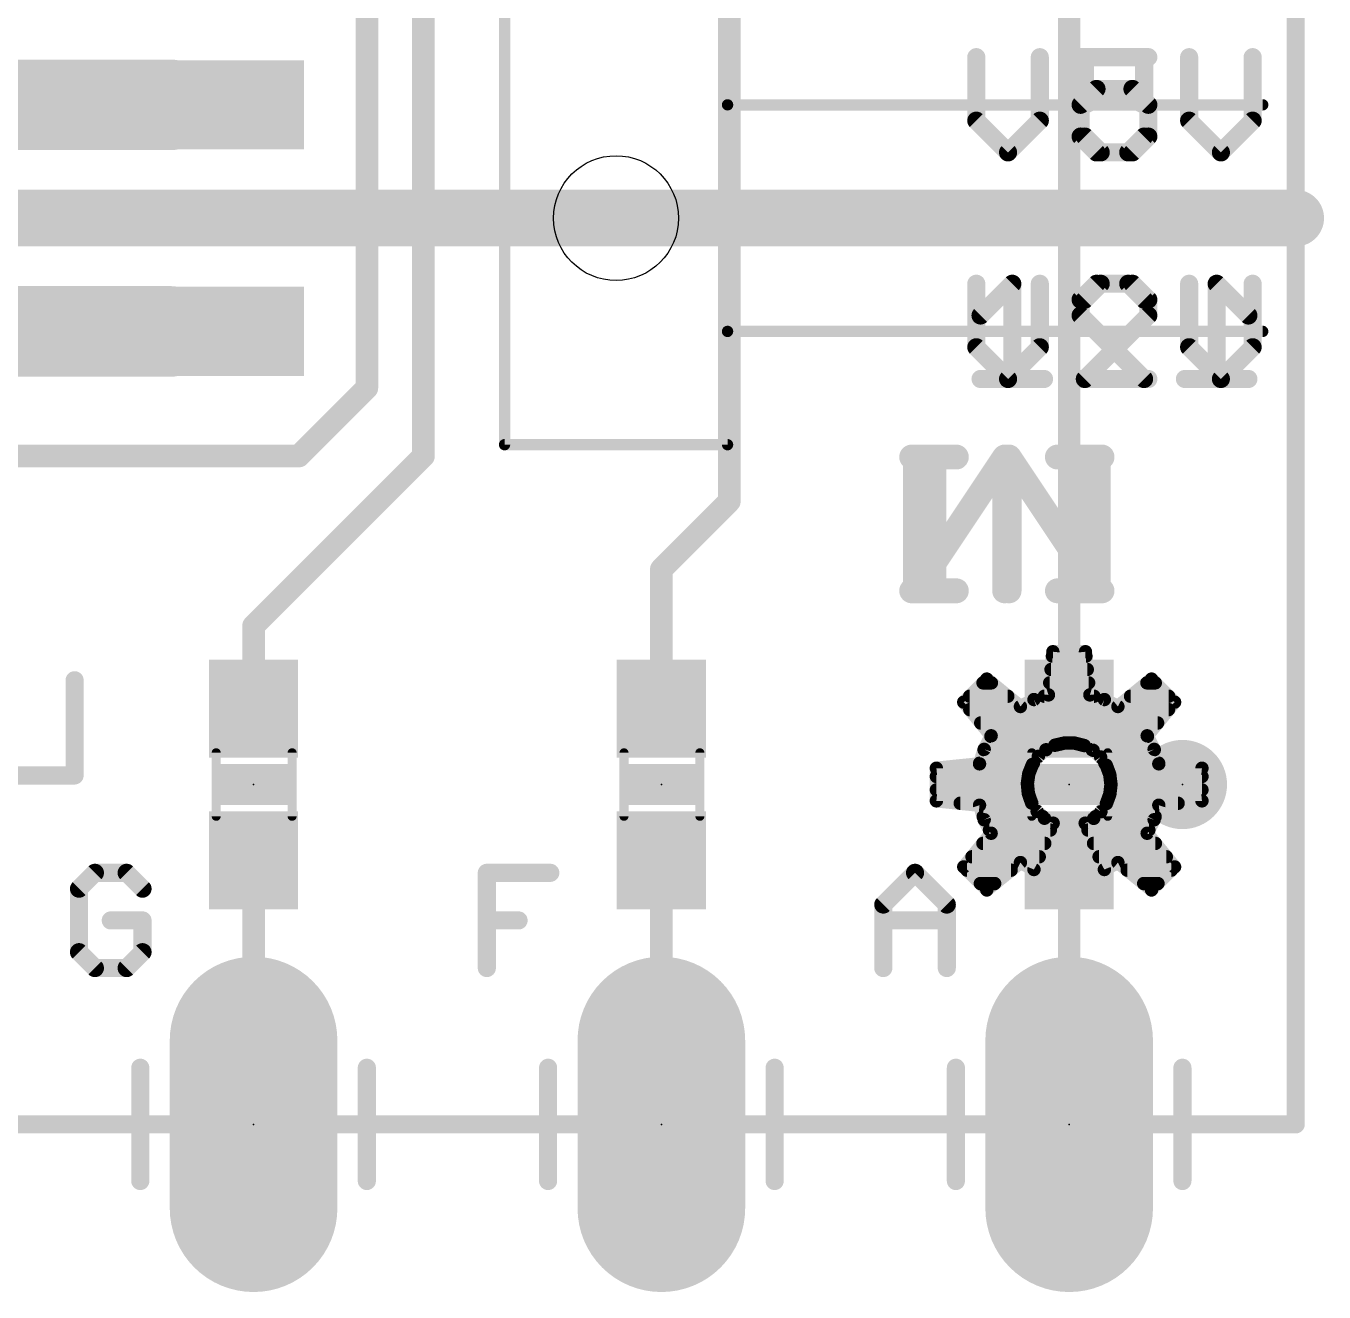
# Model space of a CAD drawing. Extents: x -27 to 80, y -18 to 25.
# Drawn here: x 31.48 to 46.04, y -1.88 to 12.31 of the extents above; entities that cross this region are included whole.
import ezdxf

# ---------------------------------------------------------------- set-up
doc = ezdxf.new("R2010")
doc.units = 0
for name, color, linetype in [('1', 12, 'CONTINUOUS'), ('17', 110, 'CONTINUOUS'), ('20', 53, 'CONTINUOUS'), ('21', 41, 'CONTINUOUS'), ('22', 40, 'CONTINUOUS'), ('23', 53, 'CONTINUOUS'), ('24', 53, 'CONTINUOUS'), ('51', 53, 'CONTINUOUS')]:
    doc.layers.add(name, color=color, linetype=linetype)

# ---------------------------------------------------------------- blocks, each defined once
blk = doc.blocks.new('PIE')
at = {"const_width": 0.5}
blk.add_lwpolyline([(0, -0.25, 1), (0, 0.25, 1), (0, -0.25)], format="xyb", dxfattribs=at)
blk = doc.blocks.new('RECT')
blk.add_solid([(-0.5, -0.5), (0.5, -0.5), (-0.5, 0.5), (0.5, 0.5)])
blk = doc.blocks.new('LONGP100')
at = {"const_width": 1}
blk.add_lwpolyline([(-0.5, 0), (0.5, 0)], dxfattribs=at)
at = {"const_width": 0.5}
for points in [[(-0.5, 0.25, 1), (-0.5, -0.25)], [(0.5, -0.25, 1), (0.5, 0.25)]]:
    blk.add_lwpolyline(points, format="xyb", dxfattribs=at)

msp = doc.modelspace()

# ---------------------------------------------------------------- linework, layer by layer
at = {"layer": '1'}
for points, const_width in [([(39.37, 16.51), (39.37, 6.985)], 0.254), ([(43.18, 16.51), (43.18, 4.66)], 0.254), ([(35.941, 14.859), (35.941, 7.493)], 0.254), ([(35.306, 14.351), (35.306, 8.255)], 0.254), ([(33.1, 11.43), (30.48, 11.43)], 1.016), ([(33.1, 8.89), (24.765, 8.89)], 1.016), ([(35.306, 8.255), (34.544, 7.493)], 0.254), ([(34.544, 7.493), (30.861, 7.493)], 0.254), ([(35.941, 7.493), (34.036, 5.588)], 0.254), ([(39.37, 6.985), (38.608, 6.223)], 0.254), ([(38.608, 4.66), (38.608, 6.223)], 0.254), ([(34.036, 4.66), (34.036, 5.588)], 0.254), ([(34.036, 2.96), (34.036, 0)], 0.254), ([(38.608, 2.96), (38.608, 0)], 0.254), ([(43.18, 2.96), (43.18, 0)], 0.254)]:
    msp.add_lwpolyline(points, dxfattribs=dict(at, const_width=const_width))
for points, const_width in [([(33.1, 11.176, 1), (33.1, 11.684)], 0.508), ([(33.1, 8.636, 1), (33.1, 9.144)], 0.508), ([(35.2425, 8.255, 1), (35.3695, 8.255)], 0.127), ([(35.3509, 8.2101, 1), (35.2611, 8.2999)], 0.127), ([(34.4991, 7.5379, 1), (34.5889, 7.4481)], 0.127), ([(34.544, 7.4295, 1), (34.544, 7.5565)], 0.127), ([(35.9859, 7.4481, 1), (35.8961, 7.5379)], 0.127), ([(35.8775, 7.493, 1), (36.0045, 7.493)], 0.127), ([(39.3065, 6.985, 1), (39.4335, 6.985)], 0.127), ([(39.4149, 6.9401, 1), (39.3251, 7.0299)], 0.127), ([(38.6715, 6.223, 1), (38.5445, 6.223)], 0.127), ([(38.5631, 6.2679, 1), (38.6529, 6.1781)], 0.127), ([(34.0995, 5.588, 1), (33.9725, 5.588)], 0.127), ([(33.9911, 5.6329, 1), (34.0809, 5.5431)], 0.127), ([(33.9725, 4.66, 1), (34.0995, 4.66)], 0.127), ([(38.5445, 4.66, 1), (38.6715, 4.66)], 0.127), ([(43.1165, 4.66, 1), (43.2435, 4.66)], 0.127), ([(34.0995, 2.96, 1), (33.9725, 2.96)], 0.127), ([(38.6715, 2.96, 1), (38.5445, 2.96)], 0.127), ([(43.2435, 2.96, 1), (43.1165, 2.96)], 0.127), ([(33.9725, 0, 1), (34.0995, 0)], 0.127), ([(38.5445, 0, 1), (38.6715, 0)], 0.127), ([(43.1165, 0, 1), (43.2435, 0)], 0.127)]:
    msp.add_lwpolyline(points, format="xyb", dxfattribs=dict(at, const_width=const_width))
at = {"layer": '20', "const_width": 0.2032}
for points in [[(45.72, 22.86), (45.72, 0)], [(45.72, 0), (0, 0)]]:
    msp.add_lwpolyline(points, dxfattribs=at)
at = {"layer": '20', "const_width": 0.1016}
for points in [[(45.6692, 0, 1), (45.7708, 0)], [(45.72, -0.0508, 1), (45.72, 0.0508)]]:
    msp.add_lwpolyline(points, format="xyb", dxfattribs=at)
at = {"layer": '20'}
msp.add_circle((38.1, 10.16), 0.7, dxfattribs=at)
at = {"layer": '21'}
for points, const_width in [([(44.0676, 11.9643), (43.3558, 11.9643)], 0.2032), ([(43.3558, 11.9643), (43.3558, 11.4305)], 0.2032), ([(44.5252, 11.9643), (44.5252, 11.2525)], 0.2032), ([(45.237, 11.2525), (45.237, 11.9643)], 0.2032), ([(43.3558, 11.4305), (43.7117, 11.6084)], 0.2032), ([(43.7117, 11.6084), (43.8897, 11.6084)], 0.2032), ([(43.8897, 11.6084), (44.0676, 11.4305)], 0.2032), ([(44.0676, 11.4305), (44.0676, 11.0746)], 0.2032), ([(44.5252, 11.2525), (44.8811, 10.8966)], 0.2032), ([(44.8811, 10.8966), (45.237, 11.2525)], 0.2032), ([(43.5338, 10.8966), (43.3558, 11.0746)], 0.2032), ([(44.0676, 11.0746), (43.8897, 10.8966)], 0.2032), ([(43.8897, 10.8966), (43.5338, 10.8966)], 0.2032), ([(42.1864, 9.0684), (42.5423, 9.4243)], 0.2032), ([(42.5423, 9.4243), (42.5423, 8.3566)], 0.2032), ([(43.5338, 9.4243), (43.3558, 9.2464)], 0.2032), ([(43.8897, 9.4243), (43.5338, 9.4243)], 0.2032), ([(44.0676, 9.2464), (43.8897, 9.4243)], 0.2032), ([(44.5252, 9.4243), (44.5252, 8.7125)], 0.2032), ([(45.237, 8.7125), (45.237, 9.4243)], 0.2032), ([(44.0676, 9.0684), (44.0676, 9.2464)], 0.2032), ([(43.3558, 8.3566), (44.0676, 9.0684)], 0.2032), ([(44.5252, 8.7125), (44.8811, 8.3566)], 0.2032), ([(44.8811, 8.3566), (45.237, 8.7125)], 0.2032), ([(42.1864, 8.3566), (42.8982, 8.3566)], 0.2032), ([(44.0676, 8.3566), (43.3558, 8.3566)], 0.2032), ([(41.4147, 7.4816), (41.9147, 7.4816)], 0.2794), ([(41.6647, 5.9817), (41.6647, 7.4816)], 0.2794), ([(42.5061, 5.9817), (42.5061, 7.4816)], 0.2794), ([(42.5061, 7.4816), (43.5061, 5.9817)], 0.2794), ([(43.5061, 5.9817), (43.5061, 7.4816)], 0.2794), ([(41.4147, 5.9817), (41.9147, 5.9817)], 0.2794), ([(32.2572, 2.8203), (32.0792, 2.6424)], 0.2032), ([(32.6131, 2.8203), (32.2572, 2.8203)], 0.2032), ([(32.791, 2.6424), (32.6131, 2.8203)], 0.2032), ([(36.6512, 1.7526), (36.6512, 2.8203)], 0.2032), ([(36.6512, 2.8203), (37.363, 2.8203)], 0.2032), ([(41.0962, 2.4644), (41.4521, 2.8203)], 0.2032), ([(41.4521, 2.8203), (41.808, 2.4644)], 0.2032), ([(32.0792, 2.6424), (32.0792, 1.9305)], 0.2032), ([(41.0962, 1.7526), (41.0962, 2.4644)], 0.2032), ([(41.808, 2.4644), (41.808, 1.7526)], 0.2032), ([(32.791, 2.2865), (32.4351, 2.2865)], 0.2032), ([(32.791, 1.9305), (32.791, 2.2865)], 0.2032), ([(36.6512, 2.2865), (37.0071, 2.2865)], 0.2032), ([(41.0962, 2.2865), (41.808, 2.2865)], 0.2032), ([(32.0792, 1.9305), (32.2572, 1.7526)], 0.2032), ([(32.6131, 1.7526), (32.791, 1.9305)], 0.2032), ([(32.2572, 1.7526), (32.6131, 1.7526)], 0.2032), ([(32.766, -0.635), (32.766, 0.635)], 0.2032), ([(35.306, -0.635), (35.306, 0.635)], 0.2032), ([(37.338, -0.635), (37.338, 0.635)], 0.2032), ([(39.878, -0.635), (39.878, 0.635)], 0.2032), ([(41.91, -0.635), (41.91, 0.635)], 0.2032), ([(44.45, -0.635), (44.45, 0.635)], 0.2032)]:
    msp.add_lwpolyline(points, dxfattribs=dict(at, const_width=const_width))
for points, const_width in [([(43.3558, 12.0151, 1), (43.3558, 11.9135)], 0.1016), ([(43.4066, 11.9643, 1), (43.305, 11.9643)], 0.1016), ([(44.0676, 11.9135, 1), (44.0676, 12.0151)], 0.1016), ([(44.576, 11.9643, 1), (44.4744, 11.9643)], 0.1016), ([(45.2878, 11.9643, 1), (45.1862, 11.9643)], 0.1016), ([(43.7117, 11.6592, 1), (43.7117, 11.5576)], 0.1016), ([(43.7344, 11.563, 1), (43.689, 11.6538)], 0.1016), ([(43.9256, 11.6443, 1), (43.8537, 11.5725)], 0.1016), ([(43.8897, 11.5576, 1), (43.8897, 11.6592)], 0.1016), ([(43.3331, 11.4759, 1), (43.3785, 11.385)], 0.1016), ([(44.1184, 11.4305, 1), (44.0168, 11.4305)], 0.1016), ([(44.0317, 11.3945, 1), (44.1035, 11.4664)], 0.1016), ([(43.305, 11.4305, 1), (43.4066, 11.4305)], 0.1016), ([(44.5611, 11.2884, 1), (44.4893, 11.2166)], 0.1016), ([(45.2729, 11.2166, 1), (45.2011, 11.2884)], 0.1016), ([(44.4744, 11.2525, 1), (44.576, 11.2525)], 0.1016), ([(45.1862, 11.2525, 1), (45.2878, 11.2525)], 0.1016), ([(43.3917, 11.1105, 1), (43.3199, 11.0386)], 0.1016), ([(44.0168, 11.0746, 1), (44.1184, 11.0746)], 0.1016), ([(44.1035, 11.0386, 1), (44.0317, 11.1105)], 0.1016), ([(43.5338, 10.9474, 1), (43.5338, 10.8458)], 0.1016), ([(43.4978, 10.8607, 1), (43.5697, 10.9325)], 0.1016), ([(43.8537, 10.9325, 1), (43.9256, 10.8607)], 0.1016), ([(43.8897, 10.8458, 1), (43.8897, 10.9474)], 0.1016), ([(44.8452, 10.9325, 1), (44.917, 10.8607)], 0.1016), ([(44.8452, 10.8607, 1), (44.917, 10.9325)], 0.1016), ([(42.5931, 9.4243, 1), (42.4915, 9.4243)], 0.1016), ([(42.5782, 9.3884, 1), (42.5064, 9.4602)], 0.1016), ([(43.5338, 9.4751, 1), (43.5338, 9.3735)], 0.1016), ([(43.5697, 9.3884, 1), (43.4978, 9.4602)], 0.1016), ([(43.9256, 9.4602, 1), (43.8537, 9.3884)], 0.1016), ([(43.8897, 9.3735, 1), (43.8897, 9.4751)], 0.1016), ([(44.576, 9.4243, 1), (44.4744, 9.4243)], 0.1016), ([(45.2878, 9.4243, 1), (45.1862, 9.4243)], 0.1016), ([(43.3199, 9.2823, 1), (43.3917, 9.2104)], 0.1016), ([(44.1184, 9.2464, 1), (44.0168, 9.2464)], 0.1016), ([(44.0317, 9.2104, 1), (44.1035, 9.2823)], 0.1016), ([(44.1035, 9.0325, 1), (44.0317, 9.1043)], 0.1016), ([(42.1505, 9.1043, 1), (42.2223, 9.0325)], 0.1016), ([(44.0168, 9.0684, 1), (44.1184, 9.0684)], 0.1016), ([(44.5611, 8.7484, 1), (44.4893, 8.6766)], 0.1016), ([(44.4744, 8.7125, 1), (44.576, 8.7125)], 0.1016), ([(45.1862, 8.7125, 1), (45.2878, 8.7125)], 0.1016), ([(45.2729, 8.6766, 1), (45.2011, 8.7484)], 0.1016), ([(42.1864, 8.4074, 1), (42.1864, 8.3058)], 0.1016), ([(42.8982, 8.3058, 1), (42.8982, 8.4074)], 0.1016), ([(43.3558, 8.4074, 1), (43.3558, 8.3058)], 0.1016), ([(43.3199, 8.3925, 1), (43.3917, 8.3207)], 0.1016), ([(44.0676, 8.3058, 1), (44.0676, 8.4074)], 0.1016), ([(44.8452, 8.3925, 1), (44.917, 8.3207)], 0.1016), ([(44.8452, 8.3207, 1), (44.917, 8.3925)], 0.1016), ([(42.4915, 8.3566, 1), (42.5931, 8.3566)], 0.1016), ([(41.4147, 7.5514, 1), (41.4147, 7.4117)], 0.1397), ([(41.7345, 7.4816, 1), (41.5948, 7.4816)], 0.1397), ([(41.9147, 7.4117, 1), (41.9147, 7.5514)], 0.1397), ([(42.5643, 7.5203, 1), (42.448, 7.4428)], 0.1397), ([(42.576, 7.4816, 1), (42.4363, 7.4816)], 0.1397), ([(43.5759, 7.4816, 1), (43.4362, 7.4816)], 0.1397), ([(41.4147, 6.0515, 1), (41.4147, 5.9119)], 0.1397), ([(41.9147, 5.9119, 1), (41.9147, 6.0515)], 0.1397), ([(41.5948, 5.9817, 1), (41.7345, 5.9817)], 0.1397), ([(42.4363, 5.9817, 1), (42.576, 5.9817)], 0.1397), ([(43.4362, 5.9817, 1), (43.5759, 5.9817)], 0.1397), ([(43.4479, 5.943, 1), (43.5642, 6.0204)], 0.1397), ([(32.2572, 2.8711, 1), (32.2572, 2.7695)], 0.1016), ([(32.2931, 2.7844, 1), (32.2212, 2.8562)], 0.1016), ([(32.649, 2.8562, 1), (32.5771, 2.7844)], 0.1016), ([(32.6131, 2.7695, 1), (32.6131, 2.8711)], 0.1016), ([(36.702, 2.8203, 1), (36.6004, 2.8203)], 0.1016), ([(36.6512, 2.8711, 1), (36.6512, 2.7695)], 0.1016), ([(37.363, 2.7695, 1), (37.363, 2.8711)], 0.1016), ([(41.488, 2.8562, 1), (41.4162, 2.7844)], 0.1016), ([(41.488, 2.7844, 1), (41.4162, 2.8562)], 0.1016), ([(32.13, 2.6424, 1), (32.0284, 2.6424)], 0.1016), ([(32.0433, 2.6783, 1), (32.1151, 2.6064)], 0.1016), ([(32.7551, 2.6064, 1), (32.8269, 2.6783)], 0.1016), ([(41.147, 2.4644, 1), (41.0454, 2.4644)], 0.1016), ([(41.0603, 2.5003, 1), (41.1321, 2.4285)], 0.1016), ([(41.8588, 2.4644, 1), (41.7572, 2.4644)], 0.1016), ([(41.7721, 2.4285, 1), (41.8439, 2.5003)], 0.1016), ([(32.4351, 2.3373, 1), (32.4351, 2.2357)], 0.1016), ([(32.8418, 2.2865, 1), (32.7402, 2.2865)], 0.1016), ([(32.791, 2.2357, 1), (32.791, 2.3373)], 0.1016), ([(36.6512, 2.3373, 1), (36.6512, 2.2357)], 0.1016), ([(37.0071, 2.2357, 1), (37.0071, 2.3373)], 0.1016), ([(41.0962, 2.3373, 1), (41.0962, 2.2357)], 0.1016), ([(41.808, 2.2357, 1), (41.808, 2.3373)], 0.1016), ([(32.1151, 1.9665, 1), (32.0433, 1.8946)], 0.1016), ([(32.0284, 1.9305, 1), (32.13, 1.9305)], 0.1016), ([(32.7402, 1.9305, 1), (32.8418, 1.9305)], 0.1016), ([(32.8269, 1.8946, 1), (32.7551, 1.9665)], 0.1016), ([(32.2572, 1.8034, 1), (32.2572, 1.7018)], 0.1016), ([(32.2212, 1.7167, 1), (32.2931, 1.7885)], 0.1016), ([(32.5771, 1.7885, 1), (32.649, 1.7167)], 0.1016), ([(32.6131, 1.7018, 1), (32.6131, 1.8034)], 0.1016), ([(36.6004, 1.7526, 1), (36.702, 1.7526)], 0.1016), ([(41.0454, 1.7526, 1), (41.147, 1.7526)], 0.1016), ([(41.7572, 1.7526, 1), (41.8588, 1.7526)], 0.1016), ([(32.8168, 0.635, 1), (32.7152, 0.635)], 0.1016), ([(35.3568, 0.635, 1), (35.2552, 0.635)], 0.1016), ([(37.3888, 0.635, 1), (37.2872, 0.635)], 0.1016), ([(39.9288, 0.635, 1), (39.8272, 0.635)], 0.1016), ([(41.9608, 0.635, 1), (41.8592, 0.635)], 0.1016), ([(44.5008, 0.635, 1), (44.3992, 0.635)], 0.1016), ([(32.7152, -0.635, 1), (32.8168, -0.635)], 0.1016), ([(35.2552, -0.635, 1), (35.3568, -0.635)], 0.1016), ([(37.2872, -0.635, 1), (37.3888, -0.635)], 0.1016), ([(39.8272, -0.635, 1), (39.9288, -0.635)], 0.1016), ([(41.8592, -0.635, 1), (41.9608, -0.635)], 0.1016), ([(44.3992, -0.635, 1), (44.5008, -0.635)], 0.1016)]:
    msp.add_lwpolyline(points, format="xyb", dxfattribs=dict(at, const_width=const_width))
at = {"layer": '22'}
for points, const_width in [([(42.139, 11.2525), (42.139, 11.9643)], 0.2032), ([(42.8508, 11.9643), (42.8508, 11.2525)], 0.2032), ([(43.3084, 11.9643), (44.0202, 11.9643)], 0.2032), ([(44.0202, 11.9643), (44.0202, 11.4305)], 0.2032), ([(43.4863, 11.6084), (43.3084, 11.4305)], 0.2032), ([(43.6643, 11.6084), (43.4863, 11.6084)], 0.2032), ([(44.0202, 11.4305), (43.6643, 11.6084)], 0.2032), ([(43.3084, 11.4305), (43.3084, 11.0746)], 0.2032), ([(42.4949, 10.8966), (42.139, 11.2525)], 0.2032), ([(42.8508, 11.2525), (42.4949, 10.8966)], 0.2032), ([(43.3084, 11.0746), (43.4863, 10.8966)], 0.2032), ([(43.8422, 10.8966), (44.0202, 11.0746)], 0.2032), ([(43.4863, 10.8966), (43.8422, 10.8966)], 0.2032), ([(42.139, 8.7125), (42.139, 9.4243)], 0.2032), ([(42.8508, 9.4243), (42.8508, 8.7125)], 0.2032), ([(43.3084, 9.2464), (43.4863, 9.4243)], 0.2032), ([(43.4863, 9.4243), (43.8422, 9.4243)], 0.2032), ([(43.8422, 9.4243), (44.0202, 9.2464)], 0.2032), ([(45.1896, 9.0684), (44.8337, 9.4243)], 0.2032), ([(44.8337, 9.4243), (44.8337, 8.3566)], 0.2032), ([(43.3084, 9.0684), (43.3084, 9.2464)], 0.2032), ([(44.0202, 8.3566), (43.3084, 9.0684)], 0.2032), ([(42.4949, 8.3566), (42.139, 8.7125)], 0.2032), ([(42.8508, 8.7125), (42.4949, 8.3566)], 0.2032), ([(43.3084, 8.3566), (44.0202, 8.3566)], 0.2032), ([(45.1896, 8.3566), (44.4778, 8.3566)], 0.2032), ([(42.4569, 7.4816), (41.4569, 5.9817)], 0.2794), ([(41.4569, 5.9817), (41.4569, 7.4816)], 0.2794), ([(42.4569, 5.9817), (42.4569, 7.4816)], 0.2794), ([(43.5483, 7.4816), (43.0483, 7.4816)], 0.2794), ([(43.2983, 5.9817), (43.2983, 7.4816)], 0.2794), ([(43.5483, 5.9817), (43.0483, 5.9817)], 0.2794), ([(42.948, 4.8149), (42.9972, 5.2988)], 0.15), ([(42.9922, 5.25), (43.3678, 5.25)], 0.15), ([(42.9972, 5.2988), (43.3628, 5.2988)], 0.15), ([(43.3628, 5.2988), (43.412, 4.8149)], 0.15), ([(42.977, 5.1), (43.383, 5.1)], 0.15), ([(32.0294, 4.9793), (32.0294, 3.9116)], 0.2032), ([(41.998, 4.7335), (42.2565, 4.992)], 0.15), ([(42.2145, 4.95), (42.308, 4.95)], 0.15), ([(42.2565, 4.992), (42.6335, 4.6846)], 0.15), ([(42.9617, 4.95), (43.3983, 4.95)], 0.15), ([(43.7265, 4.6846), (44.1035, 4.992)], 0.15), ([(44.052, 4.95), (44.1455, 4.95)], 0.15), ([(44.1035, 4.992), (44.362, 4.7335)], 0.15), ([(42.3054, 4.3565), (41.998, 4.7335)], 0.15), ([(42.0645, 4.8), (42.492, 4.8)], 0.15), ([(42.6335, 4.6846), (42.7853, 4.7628)], 0.15), ([(42.7853, 4.7628), (42.948, 4.8149)], 0.15), ([(42.9015, 4.8), (43.4585, 4.8)], 0.15), ([(43.412, 4.8149), (43.5747, 4.7628)], 0.15), ([(43.5747, 4.7628), (43.7265, 4.6846)], 0.15), ([(43.868, 4.8), (44.2955, 4.8)], 0.15), ([(44.362, 4.7335), (44.0546, 4.3565)], 0.15), ([(42.0661, 4.65), (44.2939, 4.65)], 0.15), ([(42.1884, 4.5), (44.1716, 4.5)], 0.15), ([(42.2272, 4.2047), (42.3054, 4.3565)], 0.15), ([(42.3021, 4.35), (44.0579, 4.35)], 0.15), ([(44.0546, 4.3565), (44.1328, 4.2047)], 0.15), ([(42.1751, 4.042), (42.2272, 4.2047)], 0.15), ([(42.2257, 4.2), (42.9204, 4.2)], 0.15), ([(42.9197, 4.1996), (42.8345, 4.1266)], 0.15), ([(43.0198, 4.2504), (42.9197, 4.1996)], 0.15), ([(43.129, 4.2758), (43.0198, 4.2504)], 0.15), ([(43.2412, 4.2746), (43.129, 4.2758)], 0.15), ([(43.3499, 4.2468), (43.2412, 4.2746)], 0.15), ([(43.4489, 4.1939), (43.3499, 4.2468)], 0.15), ([(43.4374, 4.2), (44.1343, 4.2)], 0.15), ([(43.5324, 4.119), (43.4489, 4.1939)], 0.15), ([(44.1328, 4.2047), (44.1849, 4.042)], 0.15), ([(41.6912, 3.9928), (42.1751, 4.042)], 0.15), ([(42.1777, 4.05), (42.7796, 4.05)], 0.15), ([(42.7692, 4.0354), (42.7273, 3.9313)], 0.15), ([(42.8345, 4.1266), (42.7692, 4.0354)], 0.15), ([(43.5958, 4.0264), (43.5324, 4.119)], 0.15), ([(43.5797, 4.05), (44.1823, 4.05)], 0.15), ([(43.6353, 3.9214), (43.5958, 4.0264)], 0.15), ([(44.1849, 4.042), (44.6688, 3.9928)], 0.15), ([(32.0294, 3.9116), (31.3176, 3.9116)], 0.2032), ([(41.6912, 3.6272), (41.6912, 3.9928)], 0.15), ([(41.6912, 3.9), (42.7229, 3.9)], 0.15), ([(42.7273, 3.9313), (42.7115, 3.8202)], 0.15), ([(43.6488, 3.81), (43.6353, 3.9214)], 0.15), ([(43.6379, 3.9), (44.6688, 3.9)], 0.15), ([(44.6688, 3.9928), (44.6688, 3.6272)], 0.15), ([(41.6912, 3.75), (42.7184, 3.75)], 0.15), ([(42.7115, 3.8202), (42.7225, 3.7085)], 0.15), ([(43.6359, 3.7006), (43.6488, 3.81)], 0.15), ([(43.6417, 3.75), (44.6688, 3.75)], 0.15), ([(42.1751, 3.578), (41.6912, 3.6272)], 0.15), ([(41.9587, 3.6), (42.7614, 3.6)], 0.15), ([(42.2272, 3.4153), (42.1751, 3.578)], 0.15), ([(42.7225, 3.7085), (42.7597, 3.6027)], 0.15), ([(42.7597, 3.6027), (42.821, 3.5087)], 0.15), ([(43.5365, 3.5055), (43.5977, 3.5972)], 0.15), ([(43.5977, 3.5972), (43.6359, 3.7006)], 0.15), ([(43.5988, 3.6), (44.4013, 3.6)], 0.15), ([(44.1849, 3.578), (44.1328, 3.4153)], 0.15), ([(44.6688, 3.6272), (44.1849, 3.578)], 0.15), ([(42.2161, 3.45), (42.8836, 3.45)], 0.15), ([(42.821, 3.5087), (42.9028, 3.432)], 0.15), ([(42.9028, 3.432), (43.0006, 3.3769)], 0.15), ([(43.3594, 3.3769), (43.4556, 3.4307)], 0.15), ([(43.4556, 3.4307), (43.5365, 3.5055)], 0.15), ([(43.4764, 3.45), (44.1439, 3.45)], 0.15), ([(42.3054, 3.2635), (42.2272, 3.4153)], 0.15), ([(42.2866, 3.3), (42.9687, 3.3)], 0.15), ([(43.0006, 3.3769), (42.7853, 2.8572)], 0.15), ([(43.5747, 2.8572), (43.3594, 3.3769)], 0.15), ([(43.3913, 3.3), (44.0734, 3.3)], 0.15), ([(44.1328, 3.4153), (44.0546, 3.2635)], 0.15), ([(41.998, 2.8865), (42.3054, 3.2635)], 0.15), ([(42.2129, 3.15), (42.9066, 3.15)], 0.15), ([(43.4534, 3.15), (44.1471, 3.15)], 0.15), ([(44.0546, 3.2635), (44.362, 2.8865)], 0.15), ([(42.0905, 3), (42.8445, 3)], 0.15), ([(43.5155, 3), (44.2695, 3)], 0.15), ([(42.2565, 2.628), (41.998, 2.8865)], 0.15), ([(42.0345, 2.85), (42.5288, 2.85)], 0.15), ([(42.6335, 2.9354), (42.2565, 2.628)], 0.15), ([(42.7853, 2.8572), (42.6335, 2.9354)], 0.15), ([(43.7265, 2.9354), (43.5747, 2.8572)], 0.15), ([(44.1035, 2.628), (43.7265, 2.9354)], 0.15), ([(43.8312, 2.85), (44.3255, 2.85)], 0.15), ([(44.362, 2.8865), (44.1035, 2.628)], 0.15), ([(42.1845, 2.7), (42.3448, 2.7)], 0.15), ([(44.0152, 2.7), (44.1755, 2.7)], 0.15)]:
    msp.add_lwpolyline(points, dxfattribs=dict(at, const_width=const_width))
for points, const_width in [([(42.1898, 11.9643, 1), (42.0882, 11.9643)], 0.1016), ([(42.9016, 11.9643, 1), (42.8, 11.9643)], 0.1016), ([(43.3084, 12.0151, 1), (43.3084, 11.9135)], 0.1016), ([(44.071, 11.9643, 1), (43.9694, 11.9643)], 0.1016), ([(44.0202, 11.9135, 1), (44.0202, 12.0151)], 0.1016), ([(43.4863, 11.6592, 1), (43.4863, 11.5576)], 0.1016), ([(43.5223, 11.5725, 1), (43.4504, 11.6443)], 0.1016), ([(43.687, 11.6538, 1), (43.6416, 11.563)], 0.1016), ([(43.6643, 11.5576, 1), (43.6643, 11.6592)], 0.1016), ([(43.3592, 11.4305, 1), (43.2576, 11.4305)], 0.1016), ([(43.2725, 11.4664, 1), (43.3443, 11.3945)], 0.1016), ([(43.9975, 11.385, 1), (44.0429, 11.4759)], 0.1016), ([(42.1749, 11.2884, 1), (42.1031, 11.2166)], 0.1016), ([(42.8867, 11.2166, 1), (42.8149, 11.2884)], 0.1016), ([(43.9694, 11.4305, 1), (44.071, 11.4305)], 0.1016), ([(42.0882, 11.2525, 1), (42.1898, 11.2525)], 0.1016), ([(42.8, 11.2525, 1), (42.9016, 11.2525)], 0.1016), ([(43.3443, 11.1105, 1), (43.2725, 11.0386)], 0.1016), ([(43.2576, 11.0746, 1), (43.3592, 11.0746)], 0.1016), ([(44.0561, 11.0386, 1), (43.9843, 11.1105)], 0.1016), ([(42.459, 10.9325, 1), (42.5308, 10.8607)], 0.1016), ([(42.459, 10.8607, 1), (42.5308, 10.9325)], 0.1016), ([(43.4863, 10.9474, 1), (43.4863, 10.8458)], 0.1016), ([(43.4504, 10.8607, 1), (43.5223, 10.9325)], 0.1016), ([(43.8063, 10.9325, 1), (43.8782, 10.8607)], 0.1016), ([(43.8422, 10.8458, 1), (43.8422, 10.9474)], 0.1016), ([(42.1898, 9.4243, 1), (42.0882, 9.4243)], 0.1016), ([(42.9016, 9.4243, 1), (42.8, 9.4243)], 0.1016), ([(43.4863, 9.4751, 1), (43.4863, 9.3735)], 0.1016), ([(43.5223, 9.3884, 1), (43.4504, 9.4602)], 0.1016), ([(43.8782, 9.4602, 1), (43.8063, 9.3884)], 0.1016), ([(43.8422, 9.3735, 1), (43.8422, 9.4751)], 0.1016), ([(44.8696, 9.4602, 1), (44.7978, 9.3884)], 0.1016), ([(44.8845, 9.4243, 1), (44.7829, 9.4243)], 0.1016), ([(43.3592, 9.2464, 1), (43.2576, 9.2464)], 0.1016), ([(43.2725, 9.2823, 1), (43.3443, 9.2104)], 0.1016), ([(43.9843, 9.2104, 1), (44.0561, 9.2823)], 0.1016), ([(43.3443, 9.1043, 1), (43.2725, 9.0325)], 0.1016), ([(43.2576, 9.0684, 1), (43.3592, 9.0684)], 0.1016), ([(45.1537, 9.0325, 1), (45.2255, 9.1043)], 0.1016), ([(42.1749, 8.7484, 1), (42.1031, 8.6766)], 0.1016), ([(42.0882, 8.7125, 1), (42.1898, 8.7125)], 0.1016), ([(42.8, 8.7125, 1), (42.9016, 8.7125)], 0.1016), ([(42.8867, 8.6766, 1), (42.8149, 8.7484)], 0.1016), ([(42.459, 8.3925, 1), (42.5308, 8.3207)], 0.1016), ([(42.459, 8.3207, 1), (42.5308, 8.3925)], 0.1016), ([(43.3084, 8.4074, 1), (43.3084, 8.3058)], 0.1016), ([(43.9843, 8.3207, 1), (44.0561, 8.3925)], 0.1016), ([(44.0202, 8.3058, 1), (44.0202, 8.4074)], 0.1016), ([(44.4778, 8.4074, 1), (44.4778, 8.3058)], 0.1016), ([(45.1896, 8.3058, 1), (45.1896, 8.4074)], 0.1016), ([(44.7829, 8.3566, 1), (44.8845, 8.3566)], 0.1016), ([(41.5268, 7.4816, 1), (41.3871, 7.4816)], 0.1397), ([(42.5267, 7.4816, 1), (42.387, 7.4816)], 0.1397), ([(42.515, 7.4428, 1), (42.3987, 7.5203)], 0.1397), ([(43.0483, 7.5514, 1), (43.0483, 7.4117)], 0.1397), ([(43.3682, 7.4816, 1), (43.2285, 7.4816)], 0.1397), ([(43.5483, 7.4117, 1), (43.5483, 7.5514)], 0.1397), ([(43.0483, 6.0515, 1), (43.0483, 5.9119)], 0.1397), ([(43.5483, 5.9119, 1), (43.5483, 6.0515)], 0.1397), ([(41.3988, 6.0204, 1), (41.5151, 5.943)], 0.1397), ([(41.3871, 5.9817, 1), (41.5268, 5.9817)], 0.1397), ([(42.387, 5.9817, 1), (42.5267, 5.9817)], 0.1397), ([(43.2285, 5.9817, 1), (43.3682, 5.9817)], 0.1397), ([(42.9922, 5.2875, 1), (42.9922, 5.2125)], 0.075), ([(42.9972, 5.3363, 1), (42.9972, 5.2613)], 0.075), ([(43.0345, 5.295, 1), (42.9599, 5.3026)], 0.075), ([(43.4001, 5.3026, 1), (43.3255, 5.295)], 0.075), ([(43.3628, 5.2613, 1), (43.3628, 5.3363)], 0.075), ([(43.3678, 5.2125, 1), (43.3678, 5.2875)], 0.075), ([(42.977, 5.1375, 1), (42.977, 5.0625)], 0.075), ([(43.383, 5.0625, 1), (43.383, 5.1375)], 0.075), ([(32.0802, 4.9793, 1), (31.9786, 4.9793)], 0.1016), ([(42.2145, 4.9875, 1), (42.2145, 4.9125)], 0.075), ([(42.2802, 5.0211, 1), (42.2328, 4.9629)], 0.075), ([(42.283, 4.9655, 1), (42.23, 5.0185)], 0.075), ([(42.308, 4.9125, 1), (42.308, 4.9875)], 0.075), ([(42.9617, 4.9875, 1), (42.9617, 4.9125)], 0.075), ([(43.3983, 4.9125, 1), (43.3983, 4.9875)], 0.075), ([(44.052, 4.9875, 1), (44.052, 4.9125)], 0.075), ([(44.13, 5.0185, 1), (44.077, 4.9655)], 0.075), ([(44.1272, 4.9629, 1), (44.0798, 5.0211)], 0.075), ([(44.1455, 4.9125, 1), (44.1455, 4.9875)], 0.075), ([(42.0271, 4.7572, 1), (41.9689, 4.7098)], 0.075), ([(42.0645, 4.8375, 1), (42.0645, 4.7625)], 0.075), ([(42.492, 4.7625, 1), (42.492, 4.8375)], 0.075), ([(42.7739, 4.7985, 1), (42.7968, 4.7271)], 0.075), ([(42.8025, 4.7295, 1), (42.7682, 4.7962)], 0.075), ([(42.9015, 4.8375, 1), (42.9015, 4.7625)], 0.075), ([(42.9107, 4.8187, 1), (42.9853, 4.8111)], 0.075), ([(42.9594, 4.7792, 1), (42.9366, 4.8506)], 0.075), ([(43.4234, 4.8506, 1), (43.4006, 4.7792)], 0.075), ([(43.3747, 4.8111, 1), (43.4493, 4.8187)], 0.075), ([(43.4585, 4.7625, 1), (43.4585, 4.8375)], 0.075), ([(43.5918, 4.7962, 1), (43.5575, 4.7295)], 0.075), ([(43.5632, 4.7271, 1), (43.5861, 4.7985)], 0.075), ([(43.868, 4.8375, 1), (43.868, 4.7625)], 0.075), ([(44.2955, 4.7625, 1), (44.2955, 4.8375)], 0.075), ([(44.3911, 4.7098, 1), (44.3329, 4.7572)], 0.075), ([(41.9715, 4.76, 1), (42.0245, 4.707)], 0.075), ([(42.0661, 4.6875, 1), (42.0661, 4.6125)], 0.075), ([(42.6163, 4.7179, 1), (42.6507, 4.6513)], 0.075), ([(42.6098, 4.6555, 1), (42.6572, 4.7137)], 0.075), ([(43.7028, 4.7137, 1), (43.7502, 4.6555)], 0.075), ([(43.7093, 4.6513, 1), (43.7437, 4.7179)], 0.075), ([(44.2939, 4.6125, 1), (44.2939, 4.6875)], 0.075), ([(44.3355, 4.707, 1), (44.3885, 4.76)], 0.075), ([(42.1884, 4.5375, 1), (42.1884, 4.4625)], 0.075), ([(44.1716, 4.4625, 1), (44.1716, 4.5375)], 0.075), ([(42.3021, 4.3875, 1), (42.3021, 4.3125)], 0.075), ([(42.3387, 4.3393, 1), (42.2721, 4.3737)], 0.075), ([(42.2763, 4.3328, 1), (42.3345, 4.3802)], 0.075), ([(44.0879, 4.3737, 1), (44.0213, 4.3393)], 0.075), ([(44.0255, 4.3802, 1), (44.0837, 4.3328)], 0.075), ([(44.0579, 4.3125, 1), (44.0579, 4.3875)], 0.075), ([(42.2257, 4.2375, 1), (42.2257, 4.1625)], 0.075), ([(42.1938, 4.2218, 1), (42.2605, 4.1875)], 0.075), ([(42.2629, 4.1932, 1), (42.1915, 4.2161)], 0.075), ([(42.9027, 4.2331, 1), (42.9366, 4.1662)], 0.075), ([(42.9441, 4.1712, 1), (42.8953, 4.2281)], 0.075), ([(42.9204, 4.1625, 1), (42.9204, 4.2375)], 0.075), ([(43.0112, 4.2869, 1), (43.0283, 4.2138)], 0.075), ([(43.0367, 4.2169, 1), (43.0028, 4.2838)], 0.075), ([(43.1294, 4.3133, 1), (43.1286, 4.2383)], 0.075), ([(43.1375, 4.2393, 1), (43.1205, 4.3124)], 0.075), ([(43.2505, 4.3109, 1), (43.2319, 4.2383)], 0.075), ([(43.2408, 4.2371, 1), (43.2416, 4.3121)], 0.075), ([(43.3676, 4.2798, 1), (43.3322, 4.2137)], 0.075), ([(43.3406, 4.2104, 1), (43.3592, 4.2831)], 0.075), ([(43.4374, 4.2375, 1), (43.4374, 4.1625)], 0.075), ([(43.4739, 4.2218, 1), (43.4239, 4.166)], 0.075), ([(43.4312, 4.1608, 1), (43.4666, 4.227)], 0.075), ([(44.1685, 4.2161, 1), (44.0971, 4.1932)], 0.075), ([(44.0995, 4.1875, 1), (44.1662, 4.2218)], 0.075), ([(44.1343, 4.1625, 1), (44.1343, 4.2375)], 0.075), ([(42.1394, 4.0534, 1), (42.2108, 4.0306)], 0.075), ([(42.1777, 4.0875, 1), (42.1777, 4.0125)], 0.075), ([(42.1789, 4.0047, 1), (42.1713, 4.0793)], 0.075), ([(42.7387, 4.0572, 1), (42.7996, 4.0135)], 0.075), ([(42.8039, 4.0214, 1), (42.7344, 4.0494)], 0.075), ([(42.7796, 4.0125, 1), (42.7796, 4.0875)], 0.075), ([(42.8101, 4.155, 1), (42.8589, 4.0981)], 0.075), ([(42.865, 4.1047, 1), (42.804, 4.1484)], 0.075), ([(43.5634, 4.1402, 1), (43.5015, 4.0978)], 0.075), ([(43.5074, 4.0911, 1), (43.5575, 4.1469)], 0.075), ([(43.5797, 4.0875, 1), (43.5797, 4.0125)], 0.075), ([(43.6309, 4.0396, 1), (43.5607, 4.0132)], 0.075), ([(43.5649, 4.0052, 1), (43.6268, 4.0476)], 0.075), ([(44.1887, 4.0793, 1), (44.1811, 4.0047)], 0.075), ([(44.1492, 4.0306, 1), (44.2206, 4.0534)], 0.075), ([(44.1823, 4.0125, 1), (44.1823, 4.0875)], 0.075), ([(31.9786, 3.9116, 1), (32.0802, 3.9116)], 0.1016), ([(32.0294, 3.8608, 1), (32.0294, 3.9624)], 0.1016), ([(41.7287, 3.9928, 1), (41.6537, 3.9928)], 0.075), ([(41.6874, 4.0301, 1), (41.695, 3.9555)], 0.075), ([(41.6912, 3.9375, 1), (41.6912, 3.8625)], 0.075), ([(42.6925, 3.9452, 1), (42.7621, 3.9173)], 0.075), ([(42.7645, 3.926, 1), (42.6902, 3.9366)], 0.075), ([(42.7229, 3.8625, 1), (42.7229, 3.9375)], 0.075), ([(43.6726, 3.9259, 1), (43.5981, 3.9169)], 0.075), ([(43.6003, 3.9082, 1), (43.6704, 3.9346)], 0.075), ([(43.6379, 3.9375, 1), (43.6379, 3.8625)], 0.075), ([(44.7063, 3.9928, 1), (44.6313, 3.9928)], 0.075), ([(44.665, 3.9555, 1), (44.6726, 4.0301)], 0.075), ([(44.6688, 3.8625, 1), (44.6688, 3.9375)], 0.075), ([(41.6912, 3.7875, 1), (41.6912, 3.7125)], 0.075), ([(42.7488, 3.8238, 1), (42.6741, 3.8165)], 0.075), ([(42.6743, 3.8255, 1), (42.7486, 3.8149)], 0.075), ([(42.7184, 3.7125, 1), (42.7184, 3.7875)], 0.075), ([(43.6417, 3.7875, 1), (43.6417, 3.7125)], 0.075), ([(43.686, 3.8056, 1), (43.6116, 3.8144)], 0.075), ([(43.6116, 3.8055, 1), (43.686, 3.8145)], 0.075), ([(44.6688, 3.7125, 1), (44.6688, 3.7875)], 0.075), ([(41.695, 3.6645, 1), (41.6874, 3.5899)], 0.075), ([(41.6537, 3.6272, 1), (41.7287, 3.6272)], 0.075), ([(41.9587, 3.6375, 1), (41.9587, 3.5625)], 0.075), ([(42.2108, 3.5894, 1), (42.1394, 3.5666)], 0.075), ([(42.1713, 3.5407, 1), (42.1789, 3.6153)], 0.075), ([(42.7578, 3.721, 1), (42.6871, 3.6961)], 0.075), ([(42.6851, 3.7048, 1), (42.7598, 3.7122)], 0.075), ([(42.7911, 3.6231, 1), (42.7282, 3.5822)], 0.075), ([(42.7243, 3.5902, 1), (42.795, 3.6151)], 0.075), ([(42.7614, 3.5625, 1), (42.7614, 3.6375)], 0.075), ([(43.5625, 3.6101, 1), (43.6329, 3.5842)], 0.075), ([(43.5988, 3.6375, 1), (43.5988, 3.5625)], 0.075), ([(43.6289, 3.5763, 1), (43.5665, 3.618)], 0.075), ([(43.5986, 3.705, 1), (43.6731, 3.6962)], 0.075), ([(43.671, 3.6876, 1), (43.6007, 3.7135)], 0.075), ([(44.1811, 3.6153, 1), (44.1887, 3.5407)], 0.075), ([(44.2206, 3.5666, 1), (44.1492, 3.5894)], 0.075), ([(44.4013, 3.5625, 1), (44.4013, 3.6375)], 0.075), ([(44.6313, 3.6272, 1), (44.7063, 3.6272)], 0.075), ([(44.6726, 3.5899, 1), (44.665, 3.6645)], 0.075), ([(42.2161, 3.4875, 1), (42.2161, 3.4125)], 0.075), ([(42.8466, 3.536, 1), (42.7953, 3.4813)], 0.075), ([(42.7895, 3.4882, 1), (42.8524, 3.5292)], 0.075), ([(42.9212, 3.4646, 1), (42.8844, 3.3993)], 0.075), ([(42.8772, 3.4046, 1), (42.9285, 3.4593)], 0.075), ([(42.8836, 3.4125, 1), (42.8836, 3.4875)], 0.075), ([(43.4301, 3.4583, 1), (43.481, 3.4032)], 0.075), ([(43.4739, 3.398, 1), (43.4372, 3.4635)], 0.075), ([(43.4764, 3.4875, 1), (43.4764, 3.4125)], 0.075), ([(43.5053, 3.5264, 1), (43.5677, 3.4847)], 0.075), ([(43.5619, 3.478, 1), (43.511, 3.5331)], 0.075), ([(44.1439, 3.4125, 1), (44.1439, 3.4875)], 0.075), ([(42.2605, 3.4325, 1), (42.1938, 3.3982)], 0.075), ([(42.1915, 3.4039, 1), (42.2629, 3.4268)], 0.075), ([(42.2866, 3.3375, 1), (42.2866, 3.2625)], 0.075), ([(43.0352, 3.3625, 1), (42.966, 3.3913)], 0.075), ([(42.9687, 3.2625, 1), (42.9687, 3.3375)], 0.075), ([(42.9822, 3.3442, 1), (43.019, 3.4096)], 0.075), ([(43.394, 3.3913, 1), (43.3248, 3.3625)], 0.075), ([(43.3411, 3.4096, 1), (43.3777, 3.3442)], 0.075), ([(43.3913, 3.3375, 1), (43.3913, 3.2625)], 0.075), ([(44.0734, 3.2625, 1), (44.0734, 3.3375)], 0.075), ([(44.0971, 3.4268, 1), (44.1685, 3.4039)], 0.075), ([(44.1662, 3.3982, 1), (44.0995, 3.4325)], 0.075), ([(42.2129, 3.1875, 1), (42.2129, 3.1125)], 0.075), ([(42.2721, 3.2463, 1), (42.3387, 3.2807)], 0.075), ([(42.3345, 3.2398, 1), (42.2763, 3.2872)], 0.075), ([(42.9066, 3.1125, 1), (42.9066, 3.1875)], 0.075), ([(43.4534, 3.1875, 1), (43.4534, 3.1125)], 0.075), ([(44.0837, 3.2872, 1), (44.0255, 3.2398)], 0.075), ([(44.0213, 3.2807, 1), (44.0879, 3.2463)], 0.075), ([(44.1471, 3.1125, 1), (44.1471, 3.1875)], 0.075), ([(42.0905, 3.0375, 1), (42.0905, 2.9625)], 0.075), ([(42.8445, 2.9625, 1), (42.8445, 3.0375)], 0.075), ([(43.5155, 3.0375, 1), (43.5155, 2.9625)], 0.075), ([(44.2695, 2.9625, 1), (44.2695, 3.0375)], 0.075), ([(42.0245, 2.913, 1), (41.9715, 2.86)], 0.075), ([(41.9689, 2.9102, 1), (42.0271, 2.8628)], 0.075), ([(42.0345, 2.8875, 1), (42.0345, 2.8125)], 0.075), ([(42.5288, 2.8125, 1), (42.5288, 2.8875)], 0.075), ([(42.6507, 2.9687, 1), (42.6163, 2.9021)], 0.075), ([(42.6572, 2.9063, 1), (42.6098, 2.9645)], 0.075), ([(42.7681, 2.8239, 1), (42.8025, 2.8905)], 0.075), ([(43.5575, 2.8905, 1), (43.5919, 2.8239)], 0.075), ([(43.7502, 2.9645, 1), (43.7028, 2.9063)], 0.075), ([(43.7437, 2.9021, 1), (43.7093, 2.9687)], 0.075), ([(43.8312, 2.8875, 1), (43.8312, 2.8125)], 0.075), ([(44.3255, 2.8125, 1), (44.3255, 2.8875)], 0.075), ([(44.3329, 2.8628, 1), (44.3911, 2.9102)], 0.075), ([(44.3885, 2.86, 1), (44.3355, 2.913)], 0.075), ([(42.1845, 2.7375, 1), (42.1845, 2.6625)], 0.075), ([(42.3448, 2.6625, 1), (42.3448, 2.7375)], 0.075), ([(42.7507, 2.8716, 1), (42.8199, 2.8428)], 0.075), ([(43.5401, 2.8428, 1), (43.6093, 2.8716)], 0.075), ([(44.0152, 2.7375, 1), (44.0152, 2.6625)], 0.075), ([(44.1755, 2.6625, 1), (44.1755, 2.7375)], 0.075), ([(42.2328, 2.6571, 1), (42.2802, 2.5989)], 0.075), ([(42.23, 2.6015, 1), (42.283, 2.6545)], 0.075), ([(44.077, 2.6545, 1), (44.13, 2.6015)], 0.075), ([(44.0798, 2.5989, 1), (44.1272, 2.6571)], 0.075)]:
    msp.add_lwpolyline(points, format="xyb", dxfattribs=dict(at, const_width=const_width))
at = {"layer": '23'}
for p in [(34.036, 3.81), (38.608, 3.81), (43.18, 3.81), (44.45, 3.81), (34.036, 0), (38.608, 0), (43.18, 0)]:
    msp.add_point(p, dxfattribs=at)
at = {"layer": '24'}
msp.add_point((43.18, 3.81), dxfattribs=at)
at = {"layer": '51'}
for points, const_width in [([(36.85, 22.86), (36.85, 7.62)], 0.127), ([(39.35, 11.43), (39.35, 13.97)], 0.127), ([(39.35, 8.89), (39.35, 11.43)], 0.127), ([(39.35, 11.43), (45.35, 11.43)], 0.127), ([(45.72, 10.16), (0, 10.16)], 0.635), ([(39.35, 7.62), (39.35, 8.89)], 0.127), ([(39.35, 8.89), (45.35, 8.89)], 0.127), ([(36.85, 7.62), (39.35, 7.62)], 0.127), ([(33.617, 4.166), (33.617, 3.454)], 0.1016), ([(34.468, 4.166), (34.468, 3.454)], 0.1016), ([(38.189, 4.166), (38.189, 3.454)], 0.1016), ([(39.04, 4.166), (39.04, 3.454)], 0.1016), ([(42.761, 4.166), (42.761, 3.454)], 0.1016), ([(43.612, 4.166), (43.612, 3.454)], 0.1016)]:
    msp.add_lwpolyline(points, dxfattribs=dict(at, const_width=const_width))
for points, const_width in [([(39.3818, 11.43, 1), (39.3182, 11.43)], 0.0635), ([(39.3182, 11.43, 1), (39.3818, 11.43)], 0.0635), ([(39.35, 11.4618, 1), (39.35, 11.3982)], 0.0635), ([(45.35, 11.3982, 1), (45.35, 11.4618)], 0.0635), ([(45.72, 10.0013, 1), (45.72, 10.3187)], 0.3175), ([(39.3818, 8.89, 1), (39.3182, 8.89)], 0.0635), ([(39.3182, 8.89, 1), (39.3818, 8.89)], 0.0635), ([(39.35, 8.9218, 1), (39.35, 8.8582)], 0.0635), ([(45.35, 8.8582, 1), (45.35, 8.9218)], 0.0635), ([(36.8182, 7.62, 1), (36.8818, 7.62)], 0.0635), ([(36.85, 7.6517, 1), (36.85, 7.5883)], 0.0635), ([(39.3182, 7.62, 1), (39.3818, 7.62)], 0.0635), ([(39.35, 7.5883, 1), (39.35, 7.6517)], 0.0635), ([(33.6424, 4.166, 1), (33.5916, 4.166)], 0.0508), ([(34.4934, 4.166, 1), (34.4426, 4.166)], 0.0508), ([(38.2144, 4.166, 1), (38.1636, 4.166)], 0.0508), ([(39.0654, 4.166, 1), (39.0146, 4.166)], 0.0508), ([(42.7864, 4.166, 1), (42.7356, 4.166)], 0.0508), ([(43.6374, 4.166, 1), (43.5866, 4.166)], 0.0508), ([(33.5916, 3.454, 1), (33.6424, 3.454)], 0.0508), ([(34.4426, 3.454, 1), (34.4934, 3.454)], 0.0508), ([(38.1636, 3.454, 1), (38.2144, 3.454)], 0.0508), ([(39.0146, 3.454, 1), (39.0654, 3.454)], 0.0508), ([(42.7356, 3.454, 1), (42.7864, 3.454)], 0.0508), ([(43.5866, 3.454, 1), (43.6374, 3.454)], 0.0508)]:
    msp.add_lwpolyline(points, format="xyb", dxfattribs=dict(at, const_width=const_width))

# ---------------------------------------------------------------- block references
at = {"layer": '1'}
for p, xscale, rotation in [((33.1, 11.43), 3, 180), ((33.1, 8.89), 3, 180), ((34.036, 4.66), 1.1, 270), ((38.608, 4.66), 1.1, 270), ((43.18, 4.66), 1.1, 270), ((34.036, 2.96), 1.1, 270), ((38.608, 2.96), 1.1, 270), ((43.18, 2.96), 1.1, 270)]:
    msp.add_blockref('RECT', p, dxfattribs=dict(at, xscale=xscale, rotation=rotation))
msp.add_blockref('PIE', (44.45, 3.81), dxfattribs=at)
at = {"layer": '17', "xscale": 1.8796, "yscale": 1.8796, "rotation": 270}
for p in [(34.036, 0), (34.036, 0), (38.608, 0), (38.608, 0), (43.18, 0), (43.18, 0)]:
    msp.add_blockref('LONGP100', p, dxfattribs=at)
at = {"layer": '21', "xscale": 0.4572, "yscale": 0.762, "rotation": 270}
for p in [(34.036, 3.81), (38.608, 3.81), (43.18, 3.81)]:
    msp.add_blockref('RECT', p, dxfattribs=at)
at = {"layer": '51'}
for p, xscale, yscale, rotation in [((34.0411, 4.3982), 0.5001, 0.95, 270), ((38.6131, 4.3982), 0.5001, 0.95, 270), ((43.1851, 4.3982), 0.5001, 0.95, 270), ((34.0411, 3.2298), 0.5001, 0.95, 270), ((38.6131, 3.2298), 0.5001, 0.95, 270), ((43.1851, 3.2298), 0.5001, 0.95, 270), ((34.036, 0), 0.508, 0.508, 180), ((38.608, 0), 0.508, 0.508, 180), ((43.18, 0), 0.508, 0.508, 180)]:
    msp.add_blockref('RECT', p, dxfattribs=dict(at, xscale=xscale, yscale=yscale, rotation=rotation))

doc.saveas('drawing.dxf')
